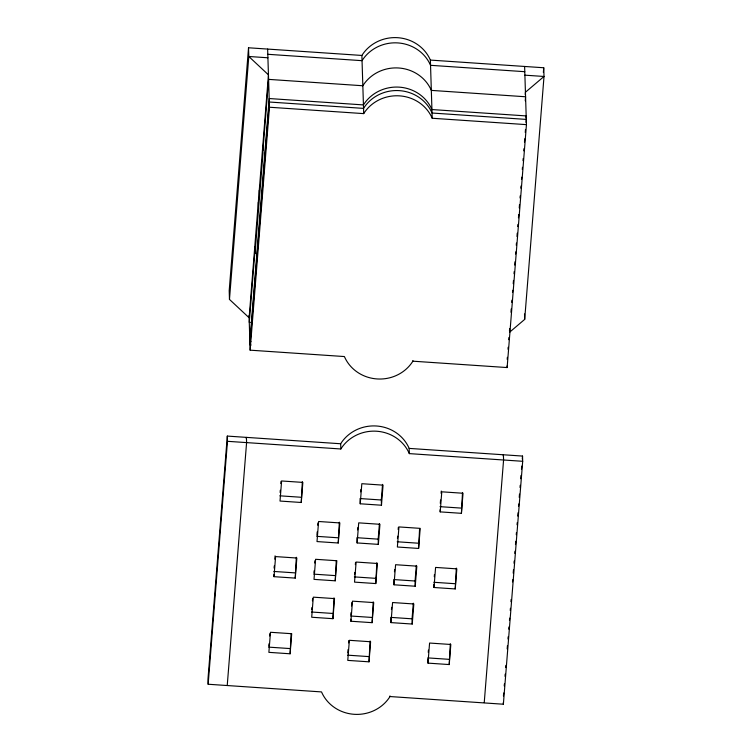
<?xml version="1.0" encoding="UTF-8"?>
<svg xmlns="http://www.w3.org/2000/svg" width="752" height="752" viewBox="0 0 752 752"><rect width="100%" height="100%" fill="white"/><g stroke="black" fill="none" stroke-linecap="round" stroke-linejoin="round"><path stroke-width="1.13" d="M248.527 47.78L229.2 290.704L229.473 299.418L249.128 317.776L268.445 74.843L248.799 56.485L248.527 47.78L361.881 55.451A38.343 36.228 -1.8 0 1 397.723 37.694A38.343 36.228 -1.8 0 1 430.379 60.085L543.734 67.755L544.016 76.469L524.689 319.393L509.649 332.168M229.473 299.418L248.799 56.485L267.909 57.782M227.311 436.085L207.984 679.018L208.154 684.245L321.518 691.915A38.343 36.228 -1.8 0 0 354.164 714.306A38.343 36.228 -1.8 0 0 390.006 696.549L503.37 704.22L522.687 461.296L522.527 456.069L409.163 448.399A38.343 36.228 -1.8 0 0 376.508 425.999A38.343 36.228 -1.8 0 0 340.665 443.755L227.311 436.085L227.471 441.311L208.154 684.245M254.937 251.036L249.269 322.307L250.331 322.373M262.918 150.644L268.586 79.374L362.84 85.756A38.343 36.228 -1.8 0 1 398.682 67.99A38.343 36.228 -1.8 0 1 431.328 90.39L525.573 96.764L525.253 100.787M524.623 66.467L526.447 124.635L507.13 367.559L412.886 361.186A38.343 36.228 -1.8 0 1 377.043 378.942A38.343 36.228 -1.8 0 1 344.397 356.551L250.143 350.169L269.46 107.235L267.637 49.068M246.318 438.632L246.421 437.382L246.59 442.608L227.254 685.204M274.104 568.098L274.283 565.871M274.818 559.178L275.082 555.831M280.12 492.475L280.299 490.248M280.825 483.555L281.004 481.327M274.001 576.671L275.599 556.593L296.843 558.031L295.245 578.109L274.001 576.671L273.935 574.584M268.802 646.015L268.981 643.787M269.601 635.976L269.771 633.748M295.245 578.109L296.316 557.27M301.261 502.486L302.849 482.408L281.615 480.97L280.017 501.048L301.261 502.486L302.332 481.647M290.112 653.789L291.71 633.71L270.476 632.282L268.878 652.351L290.112 653.789L291.099 634.068M313.932 573.043L314.101 570.806M314.721 563.004L314.9 560.766M316.93 535.227L317.203 531.88M317.729 525.187L317.908 522.96M311.713 609.787L311.892 607.55M312.428 600.857L312.606 598.63M335.242 580.817L336.84 560.738L315.596 559.3L314.007 579.378L335.242 580.817L336.229 561.095M338.25 543L339.848 522.931L318.604 521.493L317.006 541.572L338.25 543L339.331 522.161M332.939 618.68L334.537 598.601L313.302 597.163L311.704 617.242L332.939 618.68L334.02 597.84M347.791 652.933L348.054 649.587M348.59 642.894L348.768 640.657M350.817 614.892L350.987 612.664M351.522 605.971L351.786 602.625M357.576 529.906L357.745 527.669M360.593 491.874L360.772 489.637M350.893 621.237L352.481 601.158L373.725 602.596L372.127 622.675L350.893 621.237L350.827 619.15M354.549 574.669L354.728 572.432M355.348 564.63L355.527 562.402M357.115 542.935L358.713 522.856L379.948 524.294L378.35 544.373L357.115 542.935L356.956 537.708L378.19 539.146L378.35 544.373M360.227 503.784L361.825 483.705L383.059 485.143L381.471 505.222L360.227 503.784L360.067 498.557L381.302 499.995L381.471 505.222M369.016 661.826L370.614 641.747L349.37 640.309L347.772 660.388L369.016 661.826L370.087 640.986M372.127 622.675L373.208 601.835M378.19 539.146L379.431 523.533M381.302 499.995L382.542 484.382M375.774 583.561L377.372 563.483L356.128 562.045L354.53 582.123L375.774 583.561L376.846 562.722M391.454 609.571L391.632 607.343M394.462 571.764L394.64 569.527M397.46 538.432L397.639 536.204M398.175 529.511L398.353 527.284M390.993 622.609L392.591 602.531L413.826 603.969L412.237 624.038L390.993 622.609L390.833 617.383L412.068 618.821L412.237 624.038M394.001 584.793L395.599 564.714L416.834 566.153L415.236 586.231L394.001 584.793L393.841 579.566L415.076 581.005L415.236 586.231M412.068 618.821L413.309 603.198M415.076 581.005L416.317 565.391M418.601 548.443L420.199 528.365L398.955 526.926L397.366 547.005L418.601 548.443L419.588 528.722M428.264 652.322L428.443 650.095M434.28 576.699L434.459 574.472M440.296 503.323L440.559 499.977M441.095 493.284L441.274 491.047M427.991 663.123L429.58 643.045L450.824 644.483L449.226 664.561L427.991 663.123L427.86 658.94M433.998 587.5L435.596 567.422L456.84 568.86L455.242 588.938L433.998 587.5L433.904 584.37M440.193 511.886L441.791 491.817L463.025 493.246L461.427 513.325L440.193 511.886L440.127 509.8M449.226 664.561L450.307 643.721M455.242 588.938L456.314 568.098M461.427 513.325L462.508 492.485M525.244 94.573L525.432 92.242L544.016 76.469L524.896 75.172M526.015 117.932L526.174 115.921L431.93 109.548A38.343 36.228 -1.8 0 0 399.284 87.147A38.343 36.228 -1.8 0 0 363.442 104.913L269.188 98.531L249.871 341.464L250.933 341.53M507.205 359.324L507.365 357.322M508.004 349.285L508.164 347.283M508.766 339.688L508.944 337.488M509.471 330.908L509.64 328.709M510.956 312.24L511.21 308.95M511.736 302.36L511.915 300.161M512.526 292.481L512.695 290.281M513.221 283.692L513.484 280.402M514.011 273.813L514.18 271.613M514.706 265.024L514.97 261.734M515.581 254.044L515.759 251.854M516.276 245.265L516.455 243.065M516.981 236.485L517.235 233.186M517.761 226.596L517.94 224.406M518.457 217.817L518.72 214.527M519.247 207.937L519.51 204.638M520.036 198.049L520.205 195.858M520.816 188.169L520.995 185.979M521.521 179.39L521.691 177.19M522.302 169.51L522.48 167.311M522.997 160.721L523.176 158.531M523.787 150.842L523.965 148.642M524.482 142.053L524.746 138.763M525.253 132.455L525.488 129.447M526.043 122.416L526.287 119.408L432.043 113.026A38.343 36.228 -1.8 0 0 399.387 90.635A38.343 36.228 -1.8 0 0 363.545 108.391L269.301 102.018L249.984 344.942L251.046 345.018M503.304 456.032L503.408 454.772L503.577 459.998L484.241 702.603M543.367 72.427L543.734 67.755M503.445 695.985L503.68 692.977M504.244 685.946L504.404 683.935M505.006 676.349L505.184 674.149M505.701 667.56L505.88 665.37M507.186 648.901L507.45 645.601M507.976 639.021L508.145 636.822M508.756 629.133L508.935 626.942M509.461 620.353L509.63 618.153M510.241 610.474L510.42 608.274M510.946 601.685L511.116 599.494M512.516 581.926L512.685 579.726M513.212 573.137L513.475 569.847M514.001 563.257L514.171 561.067M514.782 553.378L514.96 551.178M515.487 544.589L515.74 541.299M516.267 534.71L516.445 532.519M517.056 524.83L517.226 522.631M517.752 516.051L518.015 512.751M518.542 506.162L518.711 503.972M519.237 497.382L519.5 494.092M520.027 487.503L520.196 485.303M520.722 478.714L520.986 475.424M521.484 469.116L521.728 466.108M522.283 459.077L522.527 456.069M267.797 54.294L362.05 60.677A38.343 36.228 -1.8 0 1 397.893 42.92A38.343 36.228 -1.8 0 1 430.539 65.311L524.783 71.694M269.46 107.235L363.714 113.618A38.343 36.228 -1.8 0 1 399.556 95.861A38.343 36.228 -1.8 0 1 432.203 118.252L526.447 124.635M227.471 441.311L340.835 448.982A38.343 36.228 -1.8 0 1 376.677 431.225A38.343 36.228 -1.8 0 1 409.323 453.616L522.687 461.296M279.857 495.822L301.091 497.26M440.023 506.669L461.267 508.098M316.846 536.345L338.08 537.783M397.197 541.778L418.441 543.217M273.841 571.445L295.075 572.883M313.838 574.152L335.082 575.59M354.371 576.897L375.605 578.335M433.838 582.274L455.073 583.712M311.544 612.015L332.779 613.453M350.723 616.01L371.967 617.448M268.708 647.134L289.952 648.562M427.822 657.897L449.057 659.335M347.612 655.161L368.847 656.599M524.52 313.951L524.689 319.393M507.083 365.933L507.13 367.559M503.314 702.584L503.37 704.22M430.379 60.085L432.203 118.252M412.867 360.528L412.886 361.186M409.163 448.399L409.323 453.616M389.987 695.891L390.006 696.549M361.881 55.451L363.714 113.618M340.665 443.755L340.835 448.982M262.777 146.123L262.993 153.088L255.013 253.48L254.796 246.506M259.271 190.294L259.487 197.259M258.312 202.335L258.528 209.3M249.053 315.502L250.143 350.169"/></g></svg>
